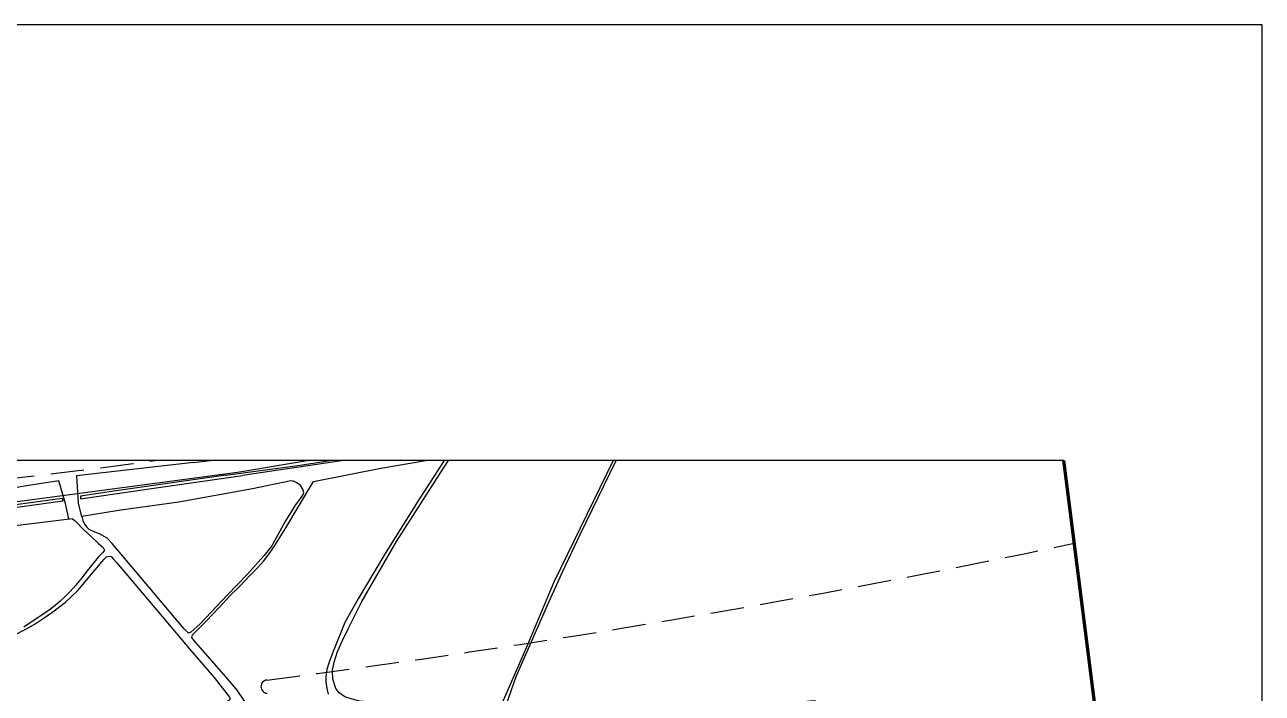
# Model space of a CAD drawing. Header units: millimetres. Extents: x 8678 to 9474, y 1103 to 1809.
# Drawn here: x 9287.9 to 9473.9, y 1518.6 to 1619.1 of the extents above; entities that cross this region are included whole.
import ezdxf
from ezdxf.xclip import XClip

# ---------------------------------------------------------------- set-up
doc = ezdxf.new("R2010")
doc.units = ezdxf.units.MM
doc.header["$LTSCALE"] = 10
doc.header["$MEASUREMENT"] = 0
doc.header["$XCLIPFRAME"] = 2
doc.linetypes.add('A-CENTR01', pattern=[2, 1.25, -0.25, 0.25, -0.25])
doc.linetypes.add('DASHED', pattern=[0.75, 0.5, -0.25])
doc.layers.add('TN-MACL', color=6, linetype='A-CENTR01')
doc.layers.add('TZ-BASE', color=253, linetype='Continuous')
doc.layers.add('TX-PAPR', color=2, linetype='Continuous', plot=False)

# ---------------------------------------------------------------- blocks, each defined once
blk = doc.blocks.new('JD-SHSSDFHSH4')
at = {"layer": 'TZ-BASE'}
for points, elevation in [([(557.11, 85.41), (530.39, 81.28), (519.35, 79.7), (506.66, 78.17), (488.28, 76.34), (471.24, 74.89), (455.54, 73.81), (450.52, 73.61)], 38), ([(469.88, 62.07), (482.2, 62.78), (486.72, 63.1), (491.58, 63.53), (496.85, 64.1), (565.36, 73.25), (585.51, 76.61), (597.88, 78.43), (602.6, 79.08), (608.14, 79.78), (618.8, 80.41), (620.91, 80.54), (622.82, 80.8), (625.37, 81.44), (631.51, 83.39), (633.4, 83.94), (640.83, 85.36)], 36)]:
    blk.add_lwpolyline(points, dxfattribs=dict(at, elevation=elevation))
for points in [[(558.77, 74.68, 36.98), (574.53, 76.66, 37), (593.03, 79.68, 37.06), (604.88, 81.56, 37.1), (615.79, 82.66, 37.2), (623.74, 83.69, 37.12), (632.91, 85.72, 37.23), (641.98, 88.5, 37.95), (648.27, 90.6, 38.23), (653.48, 92.87, 38.07), (657.31, 93.96, 37.66), (664.79, 94.56, 36.87), (673.8, 95.48, 36.21), (686.82, 96.3, 36.35)], [(581.85, 87.23, 38.24), (572.71, 85.83, 38.27), (563.38, 84.64, 38.47), (552.81, 83.19, 38.54), (541.82, 81.7, 38.47), (533.24, 80.76, 38.4), (526.29, 79.3, 38.42), (520.85, 78.34, 38.56), (513.85, 77.53, 38.6), (504.42, 76.52, 38.56), (494.41, 75.43, 38.46), (485.23, 74.39, 38.58), (477.35, 73.76, 38.59), (468.65, 72.91, 38.51), (461.81, 72.55, 38.51), (456.33, 72.3, 38.39), (450.33, 72.25, 38.4)], [(476.39, 66.2, 36.81), (482.63, 66.95, 36.85), (489.2, 67.75, 36.65), (494.08, 68.81, 36.94), (494.09, 68.82, 36.94), (497.2, 69.84, 36.95), (501.55, 71.08, 36.98), (508.58, 72.28, 37), (517.93, 73.73, 37), (517.96, 73.7, 37.01), (517.96, 73.7, 37.01), (525.04, 75.23, 37.01), (535.84, 76.43, 37.04), (545.68, 77.75, 37.04), (556.31, 79.32, 37.1)], [(563.63, 72.81, 35.93), (574.8, 74.28, 35.66), (584.83, 75.89, 35.72), (595.98, 77.56, 35.72), (606.35, 79.24, 35.71), (608.29, 79.38, 35.74), (614.96, 79.61, 35.67), (624.7, 79.73, 35.7), (636.49, 79.76, 35.75), (656.76, 79.48, 35.79)], [(656.75, 79.03, 35.8), (635.58, 79.45, 35.86), (619.54, 79.27, 35.8), (607.08, 78.87, 35.72), (591.22, 76.46, 35.63), (566.14, 72.75, 35.83)], [(623.4, 78.19, 35.86), (612.92, 56.73, 35.81), (608.78, 46.96, 35.81), (605.15, 38.59, 35.81), (605.04, 38.34, 35.81), (604.68, 38, 35.81), (604.15, 37.85, 35.81), (597.54, 37.94, 35.81), (590.66, 38.23, 35.81), (583.74, 38.82, 35.81), (582.63, 39.11, 35.81), (581.5, 39.48, 35.81), (580.67, 40.1, 35.81), (580.15, 40.76, 35.81), (579.72, 42.12, 35.81), (579.67, 43.42, 35.8), (579.9, 44.69, 35.8), (580.4, 46.31, 35.8), (581.15, 47.93, 35.8), (582.02, 49.69, 35.8), (584.07, 53.81, 35.8), (589.29, 62.84, 35.8), (596.32, 73.82, 35.81), (597.57, 75.74, 35.94)], [(616.85, 63.89, 35.6), (623.9, 78.34, 35.85)], [(558.77, 74.68, 36.98), (541.17, 72.71, 36.95), (541.45, 68.57, 36.04), (541.92, 66.55, 35.83)], [(596.76, 75.54, 35.81), (592.76, 69.35, 35.44), (587.59, 61.02, 35.44), (583.49, 54.22, 35.44), (581.52, 50.63, 35.44), (579.86, 46.55, 35.44), (579.5, 45.64, 35.44), (579.09, 44.53, 35.44), (578.82, 43.59, 35.44), (578.66, 42.55, 35.44), (578.64, 41.72, 35.44), (578.79, 40.73, 35.44), (578.98, 39.88, 35.44)], [(569.24, 34.73, 35.44), (565.31, 40.5, 35.44), (563.65, 42.46, 35.44), (558.72, 48.11, 35.44), (558.64, 48.19, 35.44), (558.51, 48.38, 35.44), (558.63, 48.8, 35.44), (559.47, 49.66, 35.44), (560.66, 50.86, 35.44), (562.64, 52.91, 35.44), (564.38, 54.79, 35.44), (565.68, 56.04, 35.44), (567.29, 57.77, 35.44), (568.38, 58.86, 35.44), (569.33, 59.91, 35.44), (570.26, 61.15, 35.44), (570.97, 62.24, 35.44), (571.72, 63.43, 35.44), (572.63, 64.88, 35.44), (576.8, 71.83, 35.57)], [(576.8, 71.83, 35.57), (586.92, 73.82, 35.75), (596.76, 75.54, 35.81)], [(563.63, 72.81, 35.93), (547.13, 70.42, 35.87), (547.08, 70.43, 35.88), (541.76, 69.61, 35.84), (541.79, 69.24, 35.79), (552.81, 70.82, 35.92), (566.14, 72.75, 35.83)], [(540.03, 66.25, 35.98), (539.52, 68.54, 36.03), (538.51, 71.92, 36.87), (534.33, 71.31, 37.23), (525.62, 69.82, 37.05), (508.83, 67.6, 37.1), (496.35, 65.63, 36.81), (496.35, 65.63, 36.82), (496.35, 65.63, 36.82), (490.2, 64.27, 36.58), (484.35, 63.66, 36.55), (480.31, 63.22, 36.48)], [(573.95, 68.06, 35.93), (574.74, 69.15, 35.97), (575.2, 69.77, 35.97), (575.33, 70.12, 35.97), (575.2, 70.68, 35.97), (574.85, 71.22, 35.98), (574.31, 71.63, 35.99), (573.77, 71.87, 36), (573.4, 71.94, 36.02), (567.64, 70.73, 35.97), (556.55, 68.72, 35.89), (547.83, 67.53, 35.98), (547.83, 67.53, 35.97), (541.99, 66.59, 35.78), (542.11, 66, 35.78), (542.4, 65.41, 35.78), (542.72, 64.98, 35.78), (543.1, 64.63, 35.45), (543.1, 64.63, 35.45), (543.1, 64.63, 35.45)], [(449.94, 59.94, 35.85), (453.96, 60.35, 35.78), (461.47, 60.74, 35.63), (472.24, 61.23, 35.69), (481.46, 61.73, 35.66), (489.15, 62.33, 35.7), (496.35, 63.26, 35.69), (496.35, 63.26, 35.7), (504.07, 64.53, 35.7), (515.45, 66.07, 35.7), (527.23, 67.71, 35.72), (539.04, 69.31, 35.83), (539.12, 68.9, 35.83), (520.93, 66.39, 35.79), (498.58, 63.2, 35.78), (491.68, 62.2, 35.77), (480.32, 61.16, 35.87), (461.52, 60.22, 35.84), (449.69, 59.49, 35.85)], [(573.95, 68.06, 35.93), (572.59, 65.92, 35.45), (570.54, 62.19, 35.45), (569.37, 60.74, 35.45), (568.5, 59.72, 35.45), (567.64, 58.76, 35.45), (566.88, 57.92, 35.45), (563.86, 54.8, 35.45), (559.76, 50.45, 35.45), (558.34, 49.18, 35.45), (558.03, 49.06, 35.45), (557.29, 49.75, 35.45), (546.56, 62.53, 35.45), (545.79, 63.3, 35.45), (544.66, 63.96, 35.45), (543.94, 64.23, 35.45), (543.1, 64.63, 35.45)], [(540.59, 66.21, 35.88), (541.04, 65.87, 35.58), (542.22, 64.64, 35.58), (543.37, 63.55, 35.58), (544.48, 62.52, 35.58), (545.18, 61.91, 35.58), (545.38, 61.54, 35.58), (545.15, 61.17, 35.58), (544.44, 60.45, 35.58), (543.46, 59.22, 35.58), (542.59, 58.17, 35.58), (542.01, 57.4, 35.58), (541.52, 56.79, 35.58), (541.1, 56.28, 35.58), (540.7, 55.83, 35.58), (540.17, 55.27, 35.58), (539.41, 54.49, 35.58), (538.66, 53.82, 35.58), (537.97, 53.22, 35.58), (537.25, 52.64, 35.58), (536.33, 52.01, 35.58), (533.25, 49.95, 35.58)], [(540.59, 66.21, 35.88), (530.3, 64.98, 35.74), (513.52, 62.48, 35.78), (497.64, 60.24, 35.93)], [(657.65, 15.96, 35.4), (653.26, 38.03, 35.54), (653.19, 38.22, 35.57), (652.07, 38.86, 35.76), (651.45, 38.82, 35.77), (638.26, 37.46, 35.87), (628.06, 37.05, 36.04), (621.62, 36.75, 35.61), (614.26, 37.07, 35.61), (605.61, 37.22, 35.49), (605.52, 37.52, 35.52), (607.26, 42.56, 35.56), (611.96, 53.28, 35.61), (614.29, 58.47, 35.61), (616.85, 63.89, 35.6)], [(527.64, 46.65, 35.65), (533.67, 49.71, 35.65), (534.98, 50.45, 35.65), (536.33, 51.36, 35.65), (537.65, 52.26, 35.65), (539.51, 53.71, 35.65), (541.39, 55.45, 35.65), (545.3, 60.12, 35.65), (545.69, 60.51, 35.65), (546.08, 60.63, 35.65), (546.41, 60.59, 35.65), (546.7, 60.24, 35.65), (547.18, 59.67, 35.65), (554.08, 51.53, 35.65), (558.37, 46.47, 35.65)], [(558.37, 46.47, 35.65), (561.87, 42.39, 35.65), (564.15, 39.42, 35.65), (564.25, 39.12, 35.65), (564.09, 38.93, 35.65), (563.66, 38.56, 35.65), (545.31, 29.32, 35.65), (529, 21.45, 35.65), (528.6, 21.14, 35.65), (528.4, 20.84, 35.65), (528.35, 20.59, 35.65), (528.43, 20.24, 35.65), (530.05, 15.54, 35.65)]]:
    blk.add_polyline3d(points, dxfattribs=at)
at = {"layer": 'TZ-BASE', "linetype": 'DASHED'}
for centre, radius, start, end in [((449.05, 819.28), 751.5, 276.17416, 288.34672), ((377.87, 1543.8), 1514, 277.28223, 281.94046), ((569.9, 41.02), 1, 97.2822, 264.9408)]:
    blk.add_arc(centre, radius, start, end, dxfattribs=at)

msp = doc.modelspace()

# ---------------------------------------------------------------- linework, layer by layer
at = {"layer": 'TN-MACL', "const_width": 0.5}
msp.add_lwpolyline([(9463.08, 1403.59), (9444.05, 1553.59)], dxfattribs=at)
at = {"layer": 'TX-PAPR'}
msp.add_lwpolyline([(8677.89, 1103.05), (9473.89, 1103.05), (9473.89, 1619.05), (8677.89, 1619.05)], close=True, dxfattribs=at)
msp.add_lwpolyline([(8762.12, 1403.59), (9463.08, 1403.59), (9444.05, 1553.59), (8746.92, 1553.59), (8762.12, 1403.59)], dxfattribs=at)

# ---------------------------------------------------------------- block references
at = {"layer": 'TZ-BASE'}
ref = msp.add_blockref('JD-SHSSDFHSH4', (8754.52, 1478.59), dxfattribs=at)
XClip(ref).set_block_clipping_path([(7.6006922949, -75), (708.5594906188, -74.9999999999), (689.5251147495, 75.0000000001), (-7.600692294, 75)])

doc.saveas('drawing.dxf')
